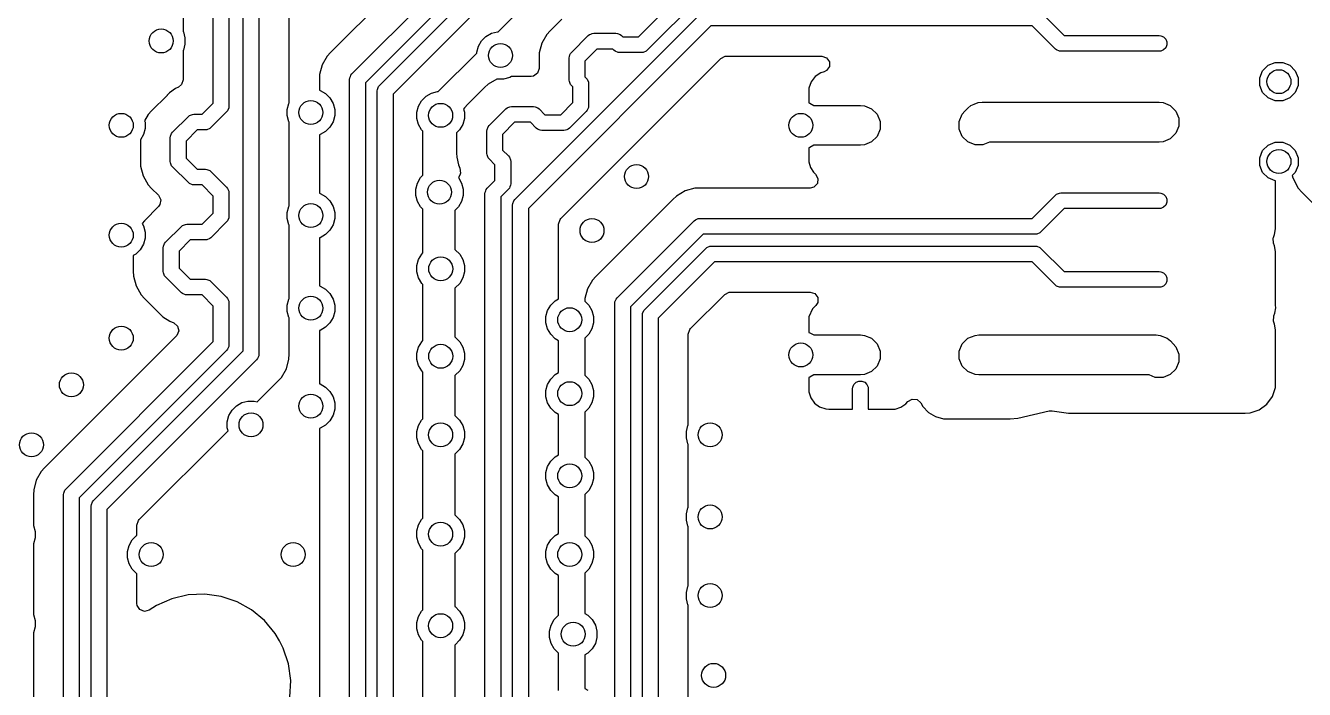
# Model space of a CAD drawing. Header units: inches. Extents: x 5.8 to 18, y -6.4 to -1.3.
# Drawn here: x 14.593 to 15.233, y -5.511 to -5.178 of the extents above; entities that cross this region are included whole.
import ezdxf

# ---------------------------------------------------------------- set-up
doc = ezdxf.new("R2010")
doc.units = ezdxf.units.IN
doc.header["$MEASUREMENT"] = 0
doc.layers.add('F.Cu', color=13, linetype='CONTINUOUS', true_color=0xc83434)

msp = doc.modelspace()

# ---------------------------------------------------------------- linework, layer by layer
at = {"layer": 'F.Cu', "linetype": 'CONTINUOUS'}
for p, q in [((14.90657, -5.0308), (14.74543, -5.19175)), ((14.75611, -5.20251), (14.91722, -5.04139)), ((14.92163, -5.04811), (14.76283, -5.20693)), ((14.76997, -5.20826), (14.84804, -5.13019)), ((14.68661, -5.21711), (14.68661, -5.13825)), ((14.85246, -5.13691), (14.77669, -5.21267)), ((14.69449, -5.13988), (14.69449, -5.21874)), ((14.70161, -5.34122), (14.70161, -5.14825)), ((14.70949, -5.14988), (14.70949, -5.34285)), ((14.67156, -5.15299), (14.67156, -5.18126)), ((14.82936, -5.18134), (14.84865, -5.16206)), ((14.89967, -5.18396), (14.92574, -5.15789)), ((14.93015, -5.16461), (14.90408, -5.19068)), ((14.72458, -5.21702), (14.72458, -5.17306)), ((14.83777, -5.26546), (14.93149, -5.17174)), ((14.86123, -5.17515), (14.85547, -5.18092)), ((15.10139, -5.17174), (15.11295, -5.18331)), ((14.67156, -5.18126), (14.67164, -5.18141)), ((14.67164, -5.18141), (14.67246, -5.18444)), ((14.82324, -5.18372), (14.82596, -5.18215)), ((14.82596, -5.18215), (14.82898, -5.18134)), ((14.82898, -5.18134), (14.82936, -5.18134)), ((14.9359, -5.17846), (14.84449, -5.26988)), ((14.85375, -5.18274), (14.85123, -5.18711)), ((14.85547, -5.18092), (14.85375, -5.18274)), ((14.86611, -5.19169), (14.87446, -5.18332)), ((14.87446, -5.18332), (14.87505, -5.18283)), ((14.87505, -5.18283), (14.87506, -5.18283)), ((14.87506, -5.18283), (14.87577, -5.18253)), ((14.87506, -5.18283), (14.87506, -5.18283)), ((14.87577, -5.18253), (14.87647, -5.18224)), ((14.87647, -5.18224), (14.87647, -5.18224)), ((14.87647, -5.18224), (14.87648, -5.18224)), ((14.87648, -5.18224), (14.87724, -5.18217)), ((14.87724, -5.18217), (14.88839, -5.18217)), ((14.88839, -5.18217), (14.88915, -5.18224)), ((14.88915, -5.18224), (14.89057, -5.18283)), ((14.89057, -5.18283), (14.89117, -5.18332)), ((14.89117, -5.18332), (14.89181, -5.18396)), ((15.09697, -5.17846), (14.9359, -5.17846)), ((15.10853, -5.19003), (15.09697, -5.17846)), ((15.11295, -5.18331), (15.16055, -5.18331)), ((15.16055, -5.18331), (15.16132, -5.18338)), ((14.67246, -5.18757), (14.67164, -5.1906)), ((14.67246, -5.18444), (14.67246, -5.18757)), ((14.81865, -5.19168), (14.81946, -5.18865)), ((14.81946, -5.18865), (14.82102, -5.18594)), ((14.82102, -5.18594), (14.82324, -5.18372)), ((14.85123, -5.18711), (14.84996, -5.19199)), ((14.89181, -5.18396), (14.89967, -5.18396)), ((15.16132, -5.18338), (15.16274, -5.18397)), ((15.16274, -5.18397), (15.16382, -5.18506)), ((15.16382, -5.18943), (15.16274, -5.19052)), ((15.16382, -5.18506), (15.16441, -5.18648)), ((15.16441, -5.18801), (15.16382, -5.18943)), ((15.16441, -5.18648), (15.16441, -5.18801)), ((14.67164, -5.1906), (14.67156, -5.19075)), ((14.67156, -5.19075), (14.67156, -5.20549)), ((14.74371, -5.19356), (14.74119, -5.19794)), ((14.74543, -5.19175), (14.74371, -5.19356)), ((14.79936, -5.21134), (14.81865, -5.19206)), ((14.81865, -5.19206), (14.81865, -5.19168)), ((14.84996, -5.19199), (14.84991, -5.19451)), ((14.84991, -5.19451), (14.84991, -5.19978)), ((14.86079, -5.27491), (14.94091, -5.19479)), ((14.86496, -5.19447), (14.86504, -5.19371)), ((14.86496, -5.20559), (14.86496, -5.19447)), ((14.86504, -5.1937), (14.86533, -5.19299)), ((14.86504, -5.19371), (14.86504, -5.1937)), ((14.86504, -5.1937), (14.86504, -5.1937)), ((14.86504, -5.1937), (14.86504, -5.1937)), ((14.86533, -5.19299), (14.86562, -5.19229)), ((14.86562, -5.19229), (14.86562, -5.19228)), ((14.86562, -5.19228), (14.86562, -5.19228)), ((14.86562, -5.19228), (14.86563, -5.19228)), ((14.86563, -5.19228), (14.86611, -5.19169)), ((14.87888, -5.19004), (14.87283, -5.1961)), ((14.87283, -5.1961), (14.87283, -5.20396)), ((14.88676, -5.19004), (14.87888, -5.19004)), ((14.88739, -5.19068), (14.88676, -5.19004)), ((14.88799, -5.19117), (14.88739, -5.19068)), ((14.88941, -5.19176), (14.88799, -5.19117)), ((14.89018, -5.19183), (14.88941, -5.19176)), ((14.9013, -5.19183), (14.89018, -5.19183)), ((14.90207, -5.19176), (14.9013, -5.19183)), ((14.90349, -5.19117), (14.90207, -5.19176)), ((14.90408, -5.19068), (14.90349, -5.19117)), ((14.94091, -5.19479), (14.94311, -5.19367)), ((14.94311, -5.19367), (14.94374, -5.19362)), ((14.94374, -5.19362), (14.99157, -5.19362)), ((14.99157, -5.19362), (14.99393, -5.19438)), ((14.99393, -5.19438), (14.99538, -5.19638)), ((15.10913, -5.19052), (15.10853, -5.19003)), ((15.11055, -5.19111), (15.10913, -5.19052)), ((15.11132, -5.19118), (15.11055, -5.19111)), ((15.16055, -5.19118), (15.11132, -5.19118)), ((15.16132, -5.19111), (15.16055, -5.19118)), ((15.16274, -5.19052), (15.16132, -5.19111)), ((14.74119, -5.19794), (14.73992, -5.20282)), ((14.75562, -5.20311), (14.75611, -5.20251)), ((14.84914, -5.20213), (14.84714, -5.20359)), ((14.84991, -5.19978), (14.84914, -5.20213)), ((14.99101, -5.20194), (14.98817, -5.20379)), ((14.99268, -5.20146), (14.99101, -5.20194)), ((14.99393, -5.20085), (14.99268, -5.20146)), ((14.99538, -5.19885), (14.99393, -5.20085)), ((14.99538, -5.19638), (14.99538, -5.19885)), ((15.2109, -5.20446), (15.21237, -5.20091)), ((15.21237, -5.20091), (15.21508, -5.19819)), ((15.21508, -5.19819), (15.21863, -5.19672)), ((15.21863, -5.19672), (15.22247, -5.19672)), ((15.22247, -5.19672), (15.22602, -5.19819)), ((15.22602, -5.19819), (15.22873, -5.20091)), ((15.22873, -5.20091), (15.2302, -5.20446)), ((14.6708, -5.20784), (14.66924, -5.20912)), ((14.67156, -5.20549), (14.6708, -5.20784)), ((14.73992, -5.20282), (14.73987, -5.20534)), ((14.73987, -5.20534), (14.73987, -5.21066)), ((14.75496, -5.2053), (14.75504, -5.20453)), ((14.75496, -5.66827), (14.75496, -5.2053)), ((14.75504, -5.20453), (14.75534, -5.20378)), ((14.75534, -5.20378), (14.75562, -5.20311)), ((14.76283, -5.20693), (14.76283, -5.6699)), ((14.76889, -5.21028), (14.76948, -5.20886)), ((14.76948, -5.20886), (14.76997, -5.20826)), ((14.82432, -5.20769), (14.82249, -5.20937)), ((14.82874, -5.20518), (14.82432, -5.20769)), ((14.82891, -5.20513), (14.82874, -5.20518)), ((14.82898, -5.20515), (14.82891, -5.20513)), ((14.83212, -5.20515), (14.82898, -5.20515)), ((14.83515, -5.20434), (14.83212, -5.20515)), ((14.83611, -5.20378), (14.83515, -5.20434)), ((14.83613, -5.20378), (14.83611, -5.20378)), ((14.84591, -5.20378), (14.83613, -5.20378)), ((14.84714, -5.20359), (14.84591, -5.20378)), ((14.86504, -5.20636), (14.86496, -5.20559)), ((14.86562, -5.20778), (14.86504, -5.20636)), ((14.86611, -5.20837), (14.86562, -5.20778)), ((14.86675, -5.20901), (14.86611, -5.20837)), ((14.87283, -5.20396), (14.87347, -5.2046)), ((14.87347, -5.2046), (14.87396, -5.20519)), ((14.87396, -5.20519), (14.87455, -5.20661)), ((14.87455, -5.20661), (14.87463, -5.20738)), ((14.87463, -5.20738), (14.87463, -5.21852)), ((14.98613, -5.2064), (14.98502, -5.20963)), ((14.98817, -5.20379), (14.98613, -5.2064)), ((15.2109, -5.2083), (15.2109, -5.20446)), ((15.21237, -5.21185), (15.2109, -5.2083)), ((15.2302, -5.2083), (15.22873, -5.21185)), ((15.2302, -5.20446), (15.2302, -5.2083)), ((14.6635, -5.21324), (14.65568, -5.22106)), ((14.66356, -5.21318), (14.6635, -5.21324)), ((14.66478, -5.21191), (14.66356, -5.21318)), ((14.66764, -5.20986), (14.66478, -5.21191)), ((14.66924, -5.20912), (14.66764, -5.20986)), ((14.73987, -5.21066), (14.74015, -5.21074)), ((14.74015, -5.21074), (14.74286, -5.2123)), ((14.74286, -5.2123), (14.74508, -5.21452)), ((14.74508, -5.21452), (14.74664, -5.21724)), ((14.76882, -5.21104), (14.76889, -5.21028)), ((14.76882, -5.67441), (14.76882, -5.21104)), ((14.77669, -5.21267), (14.77669, -5.67604)), ((14.79102, -5.21594), (14.79324, -5.21372)), ((14.79324, -5.21372), (14.79596, -5.21215)), ((14.79596, -5.21215), (14.79898, -5.21134)), ((14.79898, -5.21134), (14.79936, -5.21134)), ((14.82249, -5.20937), (14.81414, -5.21771)), ((14.86675, -5.21689), (14.86675, -5.20901)), ((14.98502, -5.20963), (14.98494, -5.21129)), ((14.98494, -5.21129), (14.98494, -5.21698)), ((15.21508, -5.21456), (15.21237, -5.21185)), ((15.21863, -5.21603), (15.21508, -5.21456)), ((15.22602, -5.21456), (15.22247, -5.21603)), ((15.22873, -5.21185), (15.22602, -5.21456)), ((14.65568, -5.22106), (14.65401, -5.22287)), ((14.68105, -5.22268), (14.68661, -5.21711)), ((14.69334, -5.22152), (14.68546, -5.2294)), ((14.69382, -5.22093), (14.69334, -5.22152)), ((14.69441, -5.21951), (14.69382, -5.22093)), ((14.69449, -5.21874), (14.69441, -5.21951)), ((14.72365, -5.22026), (14.72446, -5.21724)), ((14.72365, -5.2234), (14.72365, -5.22026)), ((14.72446, -5.21724), (14.72458, -5.21702)), ((14.74664, -5.21724), (14.74746, -5.22026)), ((14.74746, -5.22026), (14.74746, -5.2234)), ((14.78865, -5.22168), (14.78946, -5.21865)), ((14.78865, -5.22482), (14.78865, -5.22168)), ((14.78946, -5.21865), (14.79102, -5.21594)), ((14.81248, -5.21952), (14.81207, -5.22023)), ((14.81207, -5.22023), (14.81246, -5.22168)), ((14.81246, -5.22168), (14.81246, -5.22482)), ((14.81414, -5.21771), (14.81248, -5.21952)), ((14.82485, -5.22838), (14.83322, -5.22001)), ((14.83322, -5.22001), (14.83382, -5.21952)), ((14.83382, -5.21952), (14.83423, -5.21935)), ((14.83423, -5.21935), (14.83524, -5.21893)), ((14.83524, -5.21893), (14.836, -5.21886)), ((14.836, -5.21886), (14.84713, -5.21886)), ((14.84713, -5.21886), (14.84789, -5.21893)), ((14.84789, -5.21893), (14.84931, -5.21952)), ((14.84931, -5.21952), (14.84991, -5.22001)), ((14.84991, -5.22001), (14.85283, -5.22293)), ((14.86069, -5.22293), (14.86675, -5.21689)), ((14.87347, -5.22131), (14.8651, -5.22966)), ((14.87396, -5.22071), (14.87347, -5.22131)), ((14.87426, -5.22), (14.87396, -5.22071)), ((14.87396, -5.22071), (14.87396, -5.22071)), ((14.87396, -5.22071), (14.87396, -5.22071)), ((14.87455, -5.2193), (14.87426, -5.22)), ((14.87463, -5.21852), (14.87455, -5.21929)), ((14.87455, -5.21929), (14.87455, -5.21929)), ((14.87455, -5.21929), (14.87455, -5.2193)), ((14.98494, -5.21698), (14.9856, -5.21715)), ((14.9856, -5.21715), (14.98749, -5.21825)), ((14.98749, -5.21825), (15.01089, -5.21825)), ((15.01089, -5.21825), (15.01284, -5.21844)), ((15.01284, -5.21844), (15.01644, -5.21993)), ((15.01644, -5.21993), (15.0192, -5.22269)), ((15.0619, -5.22269), (15.06315, -5.22118)), ((15.06315, -5.22118), (15.06474, -5.21958)), ((15.06474, -5.21958), (15.06626, -5.21834)), ((15.06626, -5.21834), (15.06777, -5.21771)), ((15.06626, -5.21834), (15.06626, -5.21834)), ((15.06777, -5.21771), (15.06986, -5.21685)), ((15.06986, -5.21685), (15.07181, -5.21665)), ((15.06986, -5.21685), (15.06986, -5.21685)), ((15.07181, -5.21665), (15.16055, -5.21665)), ((15.16055, -5.21665), (15.1625, -5.21685)), ((15.1625, -5.21685), (15.16611, -5.21834)), ((15.16611, -5.21834), (15.16887, -5.2211)), ((15.16887, -5.2211), (15.17036, -5.2247)), ((15.22247, -5.21603), (15.21863, -5.21603)), ((14.65401, -5.22287), (14.65225, -5.22593)), ((14.65225, -5.22593), (14.65246, -5.22668)), ((14.65246, -5.22668), (14.65246, -5.22982)), ((14.66627, -5.2317), (14.67415, -5.22383)), ((14.67415, -5.22383), (14.67474, -5.22334)), ((14.67474, -5.22334), (14.67616, -5.22275)), ((14.67616, -5.22275), (14.67693, -5.22268)), ((14.67693, -5.22268), (14.68105, -5.22268)), ((14.72446, -5.22643), (14.72365, -5.2234)), ((14.72458, -5.22664), (14.72446, -5.22643)), ((14.72458, -5.26861), (14.72458, -5.22664)), ((14.74664, -5.22643), (14.74508, -5.22914)), ((14.74746, -5.2234), (14.74664, -5.22643)), ((14.78946, -5.22784), (14.78865, -5.22482)), ((14.79102, -5.23056), (14.78946, -5.22784)), ((14.81165, -5.22784), (14.81008, -5.23056)), ((14.81246, -5.22482), (14.81165, -5.22784)), ((14.83763, -5.22673), (14.83157, -5.23279)), ((14.8455, -5.22673), (14.83763, -5.22673)), ((14.84842, -5.22965), (14.8455, -5.22673)), ((14.85283, -5.22293), (14.86069, -5.22293)), ((15.0192, -5.22269), (15.02069, -5.2263)), ((15.02069, -5.2263), (15.02069, -5.2302)), ((15.06041, -5.2263), (15.0619, -5.22269)), ((15.06041, -5.2302), (15.06041, -5.2263)), ((15.17036, -5.2247), (15.17036, -5.2286)), ((14.65165, -5.23284), (14.6501, -5.23552)), ((14.65246, -5.22982), (14.65165, -5.23284)), ((14.66512, -5.23449), (14.66519, -5.23372)), ((14.66512, -5.2463), (14.66512, -5.23449)), ((14.66519, -5.23372), (14.66578, -5.2323)), ((14.66578, -5.2323), (14.66627, -5.2317)), ((14.67856, -5.23055), (14.67299, -5.23612)), ((14.68268, -5.23055), (14.67856, -5.23055)), ((14.68345, -5.23048), (14.68268, -5.23055)), ((14.68486, -5.22989), (14.68345, -5.23048)), ((14.68546, -5.2294), (14.68486, -5.22989)), ((14.74015, -5.23292), (14.73987, -5.233)), ((14.73987, -5.233), (14.73987, -5.26226)), ((14.74286, -5.23136), (14.74015, -5.23292)), ((14.74508, -5.22914), (14.74286, -5.23136)), ((14.79171, -5.23124), (14.79102, -5.23056)), ((14.79171, -5.25319), (14.79171, -5.23124)), ((14.81008, -5.23056), (14.80857, -5.23207)), ((14.80857, -5.23207), (14.80857, -5.24227)), ((14.8237, -5.23116), (14.82378, -5.23039)), ((14.8237, -5.24228), (14.8237, -5.23116)), ((14.82378, -5.23039), (14.82436, -5.22897)), ((14.82436, -5.22897), (14.82485, -5.22838)), ((14.83157, -5.23279), (14.83157, -5.24065)), ((14.84901, -5.23014), (14.84842, -5.22965)), ((14.85043, -5.23073), (14.84901, -5.23014)), ((14.8512, -5.23081), (14.85043, -5.23073)), ((14.86232, -5.23081), (14.8512, -5.23081)), ((14.86308, -5.23073), (14.86232, -5.23081)), ((14.86309, -5.23073), (14.86308, -5.23073)), ((14.8638, -5.23044), (14.86309, -5.23073)), ((14.86309, -5.23073), (14.86309, -5.23073)), ((14.86309, -5.23073), (14.86309, -5.23073)), ((14.86451, -5.23015), (14.8638, -5.23044)), ((14.8651, -5.22966), (14.86451, -5.23014)), ((14.86451, -5.23014), (14.86451, -5.23014)), ((14.86451, -5.23014), (14.86451, -5.23014)), ((14.86451, -5.23014), (14.86451, -5.23015)), ((15.0192, -5.2338), (15.01644, -5.23656)), ((15.02069, -5.2302), (15.0192, -5.2338)), ((15.0619, -5.2338), (15.06041, -5.2302)), ((15.06466, -5.23656), (15.0619, -5.2338)), ((15.16887, -5.23221), (15.16611, -5.23497)), ((15.17036, -5.2286), (15.16887, -5.23221)), ((14.6501, -5.23552), (14.6501, -5.24617)), ((14.67299, -5.23612), (14.67299, -5.24467)), ((14.83157, -5.24065), (14.8345, -5.24357)), ((14.9856, -5.23934), (14.98494, -5.23952)), ((14.98494, -5.23952), (14.98494, -5.2452)), ((14.98749, -5.23825), (14.9856, -5.23934)), ((15.01089, -5.23825), (14.98749, -5.23825)), ((15.01284, -5.23806), (15.01089, -5.23825)), ((15.01644, -5.23656), (15.01284, -5.23806)), ((15.06827, -5.23806), (15.06466, -5.23656)), ((15.07217, -5.23806), (15.06827, -5.23806)), ((15.07555, -5.23665), (15.07217, -5.23806)), ((15.16055, -5.23665), (15.07555, -5.23665)), ((15.1625, -5.23646), (15.16055, -5.23665)), ((15.16611, -5.23497), (15.1625, -5.23646)), ((15.2109, -5.24448), (15.21237, -5.24093)), ((15.21237, -5.24093), (15.21508, -5.23821)), ((15.21508, -5.23821), (15.21863, -5.23674)), ((15.21863, -5.23674), (15.22247, -5.23674)), ((15.22247, -5.23674), (15.22602, -5.23821)), ((15.22602, -5.23821), (15.22873, -5.24093)), ((15.22873, -5.24093), (15.2302, -5.24448)), ((14.6501, -5.24617), (14.65019, -5.24867)), ((14.66519, -5.24707), (14.66512, -5.2463)), ((14.66578, -5.24849), (14.66519, -5.24707)), ((14.67299, -5.24467), (14.67856, -5.25024)), ((14.80857, -5.24227), (14.8086, -5.24418)), ((14.8086, -5.24418), (14.80942, -5.24797)), ((14.82378, -5.24305), (14.8237, -5.24228)), ((14.82436, -5.24447), (14.82378, -5.24305)), ((14.82485, -5.24507), (14.82436, -5.24447)), ((14.82778, -5.24799), (14.82485, -5.24507)), ((14.8345, -5.24357), (14.83499, -5.24417)), ((14.83499, -5.24417), (14.83557, -5.24559)), ((14.83557, -5.24559), (14.83565, -5.24636)), ((14.83565, -5.24636), (14.83565, -5.2575)), ((14.98494, -5.2452), (14.98499, -5.2466)), ((14.98499, -5.2466), (14.98578, -5.24935)), ((15.2109, -5.24832), (15.2109, -5.24448)), ((15.2302, -5.24448), (15.2302, -5.24832)), ((14.65019, -5.24867), (14.6515, -5.25357)), ((14.6515, -5.25357), (14.65401, -5.25798)), ((14.66627, -5.24908), (14.66578, -5.24849)), ((14.67415, -5.25696), (14.66627, -5.24908)), ((14.67856, -5.25024), (14.68268, -5.25024)), ((14.68268, -5.25024), (14.68345, -5.25031)), ((14.68345, -5.25031), (14.68486, -5.2509)), ((14.68486, -5.2509), (14.68546, -5.25139)), ((14.68546, -5.25139), (14.69334, -5.25926)), ((14.79045, -5.25444), (14.79171, -5.25319)), ((14.80942, -5.24797), (14.8102, -5.24975)), ((14.81009, -5.2532), (14.80947, -5.2544)), ((14.81044, -5.25221), (14.81009, -5.2532)), ((14.8102, -5.24975), (14.81044, -5.25221)), ((14.82778, -5.25586), (14.82778, -5.24799)), ((14.98578, -5.24935), (14.98733, -5.25176)), ((14.98733, -5.25176), (14.9884, -5.25277)), ((14.9884, -5.25277), (14.9896, -5.25493)), ((15.21237, -5.25187), (15.2109, -5.24832)), ((15.21508, -5.25458), (15.21237, -5.25187)), ((15.22873, -5.25187), (15.22718, -5.25342)), ((15.22718, -5.25342), (15.22743, -5.25449)), ((15.2302, -5.24832), (15.22873, -5.25187)), ((14.65401, -5.25798), (14.65569, -5.25981)), ((14.65569, -5.25981), (14.65917, -5.26329)), ((14.67474, -5.25745), (14.67415, -5.25696)), ((14.67616, -5.25803), (14.67474, -5.25745)), ((14.67693, -5.25811), (14.67616, -5.25803)), ((14.68105, -5.25811), (14.67693, -5.25811)), ((14.68661, -5.26368), (14.68105, -5.25811)), ((14.69334, -5.25926), (14.69382, -5.25986)), ((14.69382, -5.25986), (14.69441, -5.26128)), ((14.78808, -5.26018), (14.78889, -5.25716)), ((14.78808, -5.26332), (14.78808, -5.26018)), ((14.78889, -5.25716), (14.79045, -5.25444)), ((14.80947, -5.2544), (14.80951, -5.25444)), ((14.80951, -5.25444), (14.81107, -5.25716)), ((14.81107, -5.25716), (14.81189, -5.26018)), ((14.81189, -5.26018), (14.81189, -5.26332)), ((14.82342, -5.26031), (14.82391, -5.25971)), ((14.82391, -5.25971), (14.82778, -5.25586)), ((14.83498, -5.25969), (14.83449, -5.26029)), ((14.83499, -5.25969), (14.83498, -5.25969)), ((14.83498, -5.25969), (14.83498, -5.25969)), ((14.83528, -5.25898), (14.83499, -5.25969)), ((14.83557, -5.25828), (14.83528, -5.25898)), ((14.83565, -5.2575), (14.83557, -5.25827)), ((14.83557, -5.25827), (14.83557, -5.25827)), ((14.83557, -5.25827), (14.83557, -5.25828)), ((14.9279, -5.25976), (14.92301, -5.26109)), ((14.93041, -5.25969), (14.9279, -5.25976)), ((14.98567, -5.25969), (14.93041, -5.25969)), ((14.9876, -5.25919), (14.98567, -5.25969)), ((14.98929, -5.25738), (14.9876, -5.25919)), ((14.9896, -5.25493), (14.98929, -5.25738)), ((15.21863, -5.25605), (15.21508, -5.25458)), ((15.21887, -5.25605), (15.21863, -5.25605)), ((15.21887, -5.27867), (15.21887, -5.25605)), ((15.22743, -5.25449), (15.23016, -5.25968)), ((15.23016, -5.25968), (15.23207, -5.26179)), ((14.65917, -5.26329), (14.66029, -5.2655)), ((14.66029, -5.2655), (14.6599, -5.26794)), ((14.68661, -5.27223), (14.68661, -5.26368)), ((14.69441, -5.26128), (14.69449, -5.26205)), ((14.69449, -5.26205), (14.69449, -5.27386)), ((14.73987, -5.26226), (14.74015, -5.26233)), ((14.74015, -5.26233), (14.74286, -5.2639)), ((14.74286, -5.2639), (14.74508, -5.26612)), ((14.74508, -5.26612), (14.74664, -5.26883)), ((14.78889, -5.26635), (14.78808, -5.26332)), ((14.79045, -5.26906), (14.78889, -5.26635)), ((14.81107, -5.26635), (14.80951, -5.26906)), ((14.81189, -5.26332), (14.81107, -5.26635)), ((14.82276, -5.2625), (14.82283, -5.26173)), ((14.82276, -5.68662), (14.82276, -5.2625)), ((14.82283, -5.26172), (14.82313, -5.26102)), ((14.82283, -5.26173), (14.82283, -5.26172)), ((14.82283, -5.26173), (14.82283, -5.26173)), ((14.82313, -5.26102), (14.82342, -5.26031)), ((14.82342, -5.26031), (14.82342, -5.26031)), ((14.82342, -5.26031), (14.82342, -5.26031)), ((14.83449, -5.26029), (14.83063, -5.26414)), ((14.83063, -5.26414), (14.83063, -5.68825)), ((14.83669, -5.26748), (14.83728, -5.26606)), ((14.83728, -5.26606), (14.83777, -5.26546)), ((14.91682, -5.26543), (14.8783, -5.30395)), ((14.91864, -5.26366), (14.91682, -5.26543)), ((14.92301, -5.26109), (14.91864, -5.26366)), ((15.09691, -5.27488), (15.10853, -5.26326)), ((15.10853, -5.26326), (15.10913, -5.26277)), ((15.10913, -5.26277), (15.10955, -5.2626)), ((15.10955, -5.2626), (15.11055, -5.26218)), ((15.11055, -5.26218), (15.11132, -5.26211)), ((15.11132, -5.26211), (15.16055, -5.26211)), ((15.16055, -5.26211), (15.16132, -5.26218)), ((15.16132, -5.26218), (15.16274, -5.26277)), ((15.16274, -5.26277), (15.16382, -5.26386)), ((15.16382, -5.26386), (15.16441, -5.26528)), ((15.16441, -5.26528), (15.16441, -5.26681)), ((15.23207, -5.26179), (15.23888, -5.26859)), ((14.65921, -5.26891), (14.65216, -5.27616)), ((14.6599, -5.26794), (14.65921, -5.26891)), ((14.68105, -5.2778), (14.68661, -5.27223)), ((14.72365, -5.27186), (14.72446, -5.26883)), ((14.72365, -5.27499), (14.72365, -5.27186)), ((14.72446, -5.26883), (14.72458, -5.26861)), ((14.74664, -5.26883), (14.74746, -5.27186)), ((14.74746, -5.27186), (14.74746, -5.27499)), ((14.79171, -5.27032), (14.79045, -5.26906)), ((14.79171, -5.29214), (14.79171, -5.27032)), ((14.80951, -5.26906), (14.80758, -5.27099)), ((14.80758, -5.27099), (14.80758, -5.29039)), ((14.83661, -5.26825), (14.83669, -5.26748)), ((14.83661, -5.64825), (14.83661, -5.26825)), ((14.84449, -5.26988), (14.84449, -5.64825)), ((15.11295, -5.26998), (15.10133, -5.2816)), ((15.16055, -5.26998), (15.11295, -5.26998)), ((15.16132, -5.2699), (15.16055, -5.26998)), ((15.16274, -5.26932), (15.16132, -5.2699)), ((15.16382, -5.26823), (15.16274, -5.26932)), ((15.16441, -5.26681), (15.16382, -5.26823)), ((14.65216, -5.27616), (14.65095, -5.27746)), ((14.65095, -5.27746), (14.65165, -5.27865)), ((14.65165, -5.27865), (14.65246, -5.28168)), ((14.66277, -5.28682), (14.67064, -5.27895)), ((14.67064, -5.27895), (14.67124, -5.27846)), ((14.67124, -5.27846), (14.67266, -5.27787)), ((14.67266, -5.27787), (14.67343, -5.2778)), ((14.67343, -5.2778), (14.68105, -5.2778)), ((14.69334, -5.27664), (14.68546, -5.28452)), ((14.69382, -5.27605), (14.69334, -5.27664)), ((14.69441, -5.27463), (14.69382, -5.27605)), ((14.69449, -5.27386), (14.69441, -5.27463)), ((14.72446, -5.27802), (14.72365, -5.27499)), ((14.72458, -5.27824), (14.72446, -5.27802)), ((14.72458, -5.31505), (14.72458, -5.27824)), ((14.74664, -5.27802), (14.74508, -5.28074)), ((14.74746, -5.27499), (14.74664, -5.27802)), ((14.85962, -5.27774), (14.86039, -5.27539)), ((14.85962, -5.31509), (14.85962, -5.27774)), ((14.86039, -5.27539), (14.86079, -5.27491)), ((14.88891, -5.31472), (14.92759, -5.27604)), ((14.92759, -5.27604), (14.92819, -5.27555)), ((14.92819, -5.27555), (14.92961, -5.27496)), ((14.92961, -5.27496), (14.93037, -5.27488)), ((14.93037, -5.27488), (15.09691, -5.27488)), ((15.21884, -5.2801), (15.21887, -5.27867)), ((14.65246, -5.28482), (14.65165, -5.28784)), ((14.65246, -5.28168), (14.65246, -5.28482)), ((14.67506, -5.28567), (14.66949, -5.29124)), ((14.68268, -5.28567), (14.67506, -5.28567)), ((14.68345, -5.28559), (14.68268, -5.28567)), ((14.68486, -5.28501), (14.68345, -5.28559)), ((14.68546, -5.28452), (14.68486, -5.28501)), ((14.74015, -5.28452), (14.73987, -5.28459)), ((14.73987, -5.28459), (14.73987, -5.30869)), ((14.74286, -5.28295), (14.74015, -5.28452)), ((14.74508, -5.28074), (14.74286, -5.28295)), ((14.932, -5.28276), (14.89563, -5.31913)), ((15.09854, -5.28276), (14.932, -5.28276)), ((15.09931, -5.28268), (15.09854, -5.28276)), ((15.10073, -5.28209), (15.09931, -5.28268)), ((15.10133, -5.2816), (15.10073, -5.28209)), ((15.21764, -5.28476), (15.21775, -5.28441)), ((15.21776, -5.28723), (15.21764, -5.28476)), ((15.21775, -5.28441), (15.21827, -5.28301)), ((15.21827, -5.28301), (15.21884, -5.2801)), ((14.65008, -5.29056), (14.64786, -5.29277)), ((14.65165, -5.28784), (14.65008, -5.29056)), ((14.66161, -5.28961), (14.66169, -5.28884)), ((14.66161, -5.30142), (14.66161, -5.28961)), ((14.66169, -5.28884), (14.66228, -5.28742)), ((14.66228, -5.28742), (14.66277, -5.28682)), ((14.66949, -5.29124), (14.66949, -5.29979)), ((14.79106, -5.29279), (14.79171, -5.29214)), ((14.80758, -5.29039), (14.8079, -5.29057)), ((14.8079, -5.29057), (14.81012, -5.29279)), ((14.90277, -5.32046), (14.93334, -5.28989)), ((14.93334, -5.28989), (14.93393, -5.2894)), ((14.93393, -5.2894), (14.93535, -5.28882)), ((14.93535, -5.28882), (14.93612, -5.28874)), ((14.93612, -5.28874), (15.09854, -5.28874)), ((15.09854, -5.28874), (15.09931, -5.28882)), ((15.09931, -5.28882), (15.10073, -5.2894)), ((15.10073, -5.2894), (15.10133, -5.28989)), ((15.10133, -5.28989), (15.11295, -5.30152)), ((15.21828, -5.28861), (15.21776, -5.28723)), ((15.21884, -5.2915), (15.21828, -5.28861)), ((15.21887, -5.29294), (15.21884, -5.2915)), ((14.64786, -5.29277), (14.64656, -5.29353)), ((14.64656, -5.29353), (14.64656, -5.30129)), ((14.78869, -5.29853), (14.7895, -5.2955)), ((14.78869, -5.30167), (14.78869, -5.29853)), ((14.7895, -5.2955), (14.79106, -5.29279)), ((14.81012, -5.29279), (14.81168, -5.2955)), ((14.81168, -5.2955), (14.8125, -5.29853)), ((14.8125, -5.29853), (14.8125, -5.30167)), ((14.93775, -5.29661), (14.90949, -5.32488)), ((15.09691, -5.29661), (14.93775, -5.29661)), ((15.10853, -5.30824), (15.09691, -5.29661)), ((15.21887, -5.31809), (15.21887, -5.29294)), ((14.64656, -5.30129), (14.64665, -5.30378)), ((14.64665, -5.30378), (14.64796, -5.30868)), ((14.66169, -5.30219), (14.66161, -5.30142)), ((14.66228, -5.3036), (14.66169, -5.30219)), ((14.66277, -5.3042), (14.66228, -5.3036)), ((14.67064, -5.31208), (14.66277, -5.3042)), ((14.66949, -5.29979), (14.67506, -5.30535)), ((14.7895, -5.30469), (14.78869, -5.30167)), ((14.79106, -5.30741), (14.7895, -5.30469)), ((14.81168, -5.30469), (14.81012, -5.30741)), ((14.8125, -5.30167), (14.81168, -5.30469)), ((14.8783, -5.30395), (14.87658, -5.30577)), ((15.11295, -5.30152), (15.16055, -5.30152)), ((15.16055, -5.30152), (15.16132, -5.30159)), ((15.16132, -5.30159), (15.16274, -5.30218)), ((15.16274, -5.30218), (15.16382, -5.30327)), ((15.16382, -5.30327), (15.16441, -5.30468)), ((15.16441, -5.30468), (15.16441, -5.30622)), ((14.64796, -5.30868), (14.65047, -5.3131)), ((14.67506, -5.30535), (14.68268, -5.30535)), ((14.68268, -5.30535), (14.68345, -5.30543)), ((14.68345, -5.30543), (14.68486, -5.30602)), ((14.68486, -5.30602), (14.68546, -5.30651)), ((14.68546, -5.30651), (14.69334, -5.31438)), ((14.73987, -5.30869), (14.74015, -5.30877)), ((14.74015, -5.30877), (14.74286, -5.31034)), ((14.74286, -5.31034), (14.74508, -5.31255)), ((14.79171, -5.30805), (14.79106, -5.30741)), ((14.79171, -5.33596), (14.79171, -5.30805)), ((14.8079, -5.30962), (14.80758, -5.30981)), ((14.80758, -5.30981), (14.80758, -5.33421)), ((14.81012, -5.30741), (14.8079, -5.30962)), ((14.87407, -5.31014), (14.87279, -5.31503)), ((14.87658, -5.30577), (14.87407, -5.31014)), ((15.10913, -5.30873), (15.10853, -5.30824)), ((15.10955, -5.3089), (15.10913, -5.30873)), ((15.11055, -5.30931), (15.10955, -5.3089)), ((15.11132, -5.30939), (15.11055, -5.30931)), ((15.16055, -5.30939), (15.11132, -5.30939)), ((15.16132, -5.30931), (15.16055, -5.30939)), ((15.16274, -5.30873), (15.16132, -5.30931)), ((15.16382, -5.30764), (15.16274, -5.30873)), ((15.16441, -5.30622), (15.16382, -5.30764)), ((14.65047, -5.3131), (14.65215, -5.31493)), ((14.65215, -5.31493), (14.65992, -5.32271)), ((14.67124, -5.31256), (14.67064, -5.31208)), ((14.67266, -5.31315), (14.67124, -5.31256)), ((14.67343, -5.31323), (14.67266, -5.31315)), ((14.68105, -5.31323), (14.67343, -5.31323)), ((14.68661, -5.3188), (14.68105, -5.31323)), ((14.69334, -5.31438), (14.69382, -5.31498)), ((14.69382, -5.31498), (14.69441, -5.3164)), ((14.69441, -5.3164), (14.69449, -5.31717)), ((14.69449, -5.31717), (14.69449, -5.33823)), ((14.72365, -5.31829), (14.72446, -5.31527)), ((14.72446, -5.31527), (14.72458, -5.31505)), ((14.74508, -5.31255), (14.74664, -5.31527)), ((14.74664, -5.31527), (14.74746, -5.31829)), ((14.85569, -5.3183), (14.85791, -5.31608)), ((14.85791, -5.31608), (14.85962, -5.31509)), ((14.87279, -5.31503), (14.87277, -5.31632)), ((14.87277, -5.31632), (14.87474, -5.3183)), ((14.88776, -5.3175), (14.88783, -5.31673)), ((14.88776, -5.71548), (14.88776, -5.3175)), ((14.88783, -5.31673), (14.88842, -5.31531)), ((14.88842, -5.31531), (14.88891, -5.31472)), ((14.92575, -5.33003), (14.94288, -5.3129)), ((14.94288, -5.3129), (14.94508, -5.31178)), ((14.94508, -5.31178), (14.94571, -5.31173)), ((14.94571, -5.31173), (14.98567, -5.31173)), ((14.98567, -5.31173), (14.98802, -5.31249)), ((14.98802, -5.31249), (14.98947, -5.31449)), ((14.98947, -5.31696), (14.98848, -5.31857)), ((14.98947, -5.31449), (14.98947, -5.31696)), ((14.65992, -5.32271), (14.6614, -5.32412)), ((14.6614, -5.32412), (14.66494, -5.32639)), ((14.68661, -5.3366), (14.68661, -5.3188)), ((14.72365, -5.32143), (14.72365, -5.31829)), ((14.72446, -5.32446), (14.72365, -5.32143)), ((14.74746, -5.32143), (14.74664, -5.32446)), ((14.74746, -5.31829), (14.74746, -5.32143)), ((14.85331, -5.32404), (14.85412, -5.32102)), ((14.85331, -5.32718), (14.85331, -5.32404)), ((14.85412, -5.32102), (14.85569, -5.3183)), ((14.87474, -5.3183), (14.87631, -5.32102)), ((14.87631, -5.32102), (14.87712, -5.32404)), ((14.87712, -5.32404), (14.87712, -5.32718)), ((14.89563, -5.31913), (14.89563, -5.71711)), ((14.90161, -5.32325), (14.90169, -5.32248)), ((14.90161, -5.72162), (14.90161, -5.32325)), ((14.90169, -5.32248), (14.90228, -5.32106)), ((14.90228, -5.32106), (14.90277, -5.32046)), ((14.98507, -5.32418), (14.98494, -5.32628)), ((14.9869, -5.32014), (14.98507, -5.32418)), ((14.98848, -5.31857), (14.9869, -5.32014)), ((15.21788, -5.32638), (15.2179, -5.32391)), ((15.2179, -5.32391), (15.21797, -5.32372)), ((15.21797, -5.32372), (15.21848, -5.32241)), ((15.21848, -5.32241), (15.21894, -5.31966)), ((15.21888, -5.31827), (15.21887, -5.31809)), ((15.21894, -5.31966), (15.21888, -5.31827)), ((14.66494, -5.32639), (14.66689, -5.32718)), ((14.66689, -5.32718), (14.66878, -5.32876)), ((14.66878, -5.32876), (14.66938, -5.33116)), ((14.72458, -5.32467), (14.72446, -5.32446)), ((14.72458, -5.34285), (14.72458, -5.32467)), ((14.74286, -5.32939), (14.74015, -5.33096)), ((14.74508, -5.32717), (14.74286, -5.32939)), ((14.74664, -5.32446), (14.74508, -5.32717)), ((14.85412, -5.33021), (14.85331, -5.32718)), ((14.85569, -5.33292), (14.85412, -5.33021)), ((14.87631, -5.33021), (14.87474, -5.33292)), ((14.87712, -5.32718), (14.87631, -5.33021)), ((14.90949, -5.32488), (14.90949, -5.72325)), ((14.92458, -5.33285), (14.92535, -5.3305)), ((14.92535, -5.3305), (14.92575, -5.33003)), ((14.98494, -5.32628), (14.98494, -5.33198)), ((15.21833, -5.3278), (15.21788, -5.32638)), ((15.21883, -5.33072), (15.21833, -5.3278)), ((14.66822, -5.33371), (14.60214, -5.3998)), ((14.61277, -5.41044), (14.68661, -5.3366)), ((14.66846, -5.33345), (14.66822, -5.33371)), ((14.66938, -5.33116), (14.66846, -5.33345)), ((14.74015, -5.33096), (14.73987, -5.33103)), ((14.73987, -5.33103), (14.73987, -5.35771)), ((14.7895, -5.33932), (14.79106, -5.33661)), ((14.79106, -5.33661), (14.79171, -5.33596)), ((14.80758, -5.33421), (14.8079, -5.33439)), ((14.8079, -5.33439), (14.81012, -5.33661)), ((14.81012, -5.33661), (14.81168, -5.33932)), ((14.85791, -5.33514), (14.85569, -5.33292)), ((14.85962, -5.33613), (14.85791, -5.33514)), ((14.85962, -5.35212), (14.85962, -5.33613)), ((14.87474, -5.33292), (14.87274, -5.33492)), ((14.87274, -5.33492), (14.87274, -5.35332)), ((14.92458, -5.37844), (14.92458, -5.33285)), ((14.98494, -5.33198), (14.9856, -5.33215)), ((14.9856, -5.33215), (14.98749, -5.33325)), ((14.98749, -5.33325), (15.01089, -5.33325)), ((15.01089, -5.33325), (15.01284, -5.33344)), ((15.01284, -5.33344), (15.01644, -5.33493)), ((15.01644, -5.33493), (15.0192, -5.33769)), ((15.0619, -5.33769), (15.06466, -5.33493)), ((15.06466, -5.33493), (15.06827, -5.33344)), ((15.06827, -5.33344), (15.07022, -5.33325)), ((15.07022, -5.33325), (15.15906, -5.33325)), ((15.15906, -5.33325), (15.16101, -5.33344)), ((15.16101, -5.33344), (15.16461, -5.33493)), ((15.16461, -5.33493), (15.16461, -5.33493)), ((15.16461, -5.33493), (15.16613, -5.33618)), ((15.16613, -5.33618), (15.16762, -5.33767)), ((15.21887, -5.33213), (15.21883, -5.33072)), ((15.21887, -5.35719), (15.21887, -5.33213)), ((14.69334, -5.34101), (14.61949, -5.41486)), ((14.62665, -5.41619), (14.70161, -5.34122)), ((14.69382, -5.34042), (14.69334, -5.34101)), ((14.69441, -5.339), (14.69382, -5.34042)), ((14.69449, -5.33823), (14.69441, -5.339)), ((14.70949, -5.34285), (14.70941, -5.34362)), ((14.72453, -5.34537), (14.72458, -5.34285)), ((14.78869, -5.34235), (14.7895, -5.33932)), ((14.78869, -5.34548), (14.78869, -5.34235)), ((14.81168, -5.33932), (14.8125, -5.34235)), ((14.8125, -5.34235), (14.8125, -5.34548)), ((15.0192, -5.33769), (15.02069, -5.3413)), ((15.02069, -5.3413), (15.02069, -5.3452)), ((15.06041, -5.3413), (15.0619, -5.33769)), ((15.06041, -5.3452), (15.06041, -5.3413)), ((15.16762, -5.33767), (15.16887, -5.33919)), ((15.16887, -5.33919), (15.17036, -5.34279)), ((15.17036, -5.34279), (15.17036, -5.34669)), ((14.70834, -5.34564), (14.63337, -5.42061)), ((14.70882, -5.34504), (14.70834, -5.34564)), ((14.70941, -5.34362), (14.70882, -5.34504)), ((14.72325, -5.35025), (14.72453, -5.34537)), ((14.7895, -5.34851), (14.78869, -5.34548)), ((14.79106, -5.35123), (14.7895, -5.34851)), ((14.81168, -5.34851), (14.81012, -5.35123)), ((14.8125, -5.34548), (14.81168, -5.34851)), ((15.0192, -5.3488), (15.01644, -5.35156)), ((15.02069, -5.3452), (15.0192, -5.3488)), ((15.0619, -5.3488), (15.06041, -5.3452)), ((15.06466, -5.35156), (15.0619, -5.3488)), ((15.17036, -5.34669), (15.16887, -5.3503)), ((14.71902, -5.35644), (14.72074, -5.35463)), ((14.72074, -5.35463), (14.72325, -5.35025)), ((14.79171, -5.35187), (14.79106, -5.35123)), ((14.79171, -5.37525), (14.79171, -5.35187)), ((14.8079, -5.35344), (14.80758, -5.35363)), ((14.80758, -5.35363), (14.80758, -5.37356)), ((14.81012, -5.35123), (14.8079, -5.35344)), ((14.85412, -5.35804), (14.85569, -5.35533)), ((14.85569, -5.35533), (14.85791, -5.35311)), ((14.85791, -5.35311), (14.85962, -5.35212)), ((14.87274, -5.35332), (14.87474, -5.35533)), ((14.87474, -5.35533), (14.87631, -5.35804)), ((14.9856, -5.35434), (14.98494, -5.35452)), ((14.98494, -5.35452), (14.98494, -5.36012)), ((14.98749, -5.35325), (14.9856, -5.35434)), ((15.01089, -5.35325), (14.98749, -5.35325)), ((15.01284, -5.35306), (15.01089, -5.35325)), ((15.01644, -5.35156), (15.01284, -5.35306)), ((15.06827, -5.35306), (15.06466, -5.35156)), ((15.07022, -5.35325), (15.06827, -5.35306)), ((15.15545, -5.35325), (15.07022, -5.35325)), ((15.1586, -5.35455), (15.15545, -5.35325)), ((15.1625, -5.35455), (15.1586, -5.35455)), ((15.16611, -5.35306), (15.1625, -5.35455)), ((15.16887, -5.3503), (15.16611, -5.35306)), ((14.70868, -5.36676), (14.71902, -5.35644)), ((14.73987, -5.35771), (14.74015, -5.35778)), ((14.74015, -5.35778), (14.74286, -5.35935)), ((14.74286, -5.35935), (14.74508, -5.36157)), ((14.74508, -5.36157), (14.74664, -5.36428)), ((14.85331, -5.36107), (14.85412, -5.35804)), ((14.85331, -5.36421), (14.85331, -5.36107)), ((14.87631, -5.35804), (14.87712, -5.36107)), ((14.87712, -5.36107), (14.87712, -5.36421)), ((14.98494, -5.36012), (14.98502, -5.36169)), ((14.98502, -5.36169), (14.98603, -5.36477)), ((15.00693, -5.36022), (15.007, -5.35945)), ((15.00693, -5.37039), (15.00693, -5.36022)), ((15.007, -5.35945), (15.00759, -5.35803)), ((15.00759, -5.35803), (15.00868, -5.35694)), ((15.00868, -5.35694), (15.0101, -5.35636)), ((15.0101, -5.35636), (15.01163, -5.35636)), ((15.01163, -5.35636), (15.01305, -5.35694)), ((15.01305, -5.35694), (15.01414, -5.35803)), ((15.01414, -5.35803), (15.01473, -5.35945)), ((15.01473, -5.35945), (15.0148, -5.36022)), ((15.0148, -5.36022), (15.0148, -5.37039)), ((15.21729, -5.36415), (15.21878, -5.35956)), ((15.21878, -5.35956), (15.21887, -5.35719)), ((14.69602, -5.37094), (14.69824, -5.36872)), ((14.69824, -5.36872), (14.70096, -5.36715)), ((14.70096, -5.36715), (14.70398, -5.36634)), ((14.70398, -5.36634), (14.70712, -5.36634)), ((14.70712, -5.36634), (14.70868, -5.36676)), ((14.74664, -5.36428), (14.74746, -5.36731)), ((14.74746, -5.36731), (14.74746, -5.37045)), ((14.85412, -5.36723), (14.85331, -5.36421)), ((14.85569, -5.36995), (14.85412, -5.36723)), ((14.87631, -5.36723), (14.87474, -5.36995)), ((14.87712, -5.36421), (14.87631, -5.36723)), ((14.98603, -5.36477), (14.98789, -5.36734)), ((14.98789, -5.36734), (14.99044, -5.36923)), ((15.03111, -5.36948), (15.03361, -5.3678)), ((15.03361, -5.3678), (15.03462, -5.36664)), ((15.03462, -5.36664), (15.03674, -5.36537)), ((15.03674, -5.36537), (15.03921, -5.36559)), ((15.03921, -5.36559), (15.04107, -5.36722)), ((15.04107, -5.36722), (15.04109, -5.36725)), ((15.04109, -5.36725), (15.04215, -5.36905)), ((15.04215, -5.36905), (15.045, -5.37202)), ((15.21066, -5.37077), (15.2145, -5.36799)), ((15.2145, -5.36799), (15.21729, -5.36415)), ((14.69365, -5.37668), (14.69446, -5.37365)), ((14.69446, -5.37365), (14.69602, -5.37094)), ((14.74664, -5.37347), (14.74508, -5.37619)), ((14.74746, -5.37045), (14.74664, -5.37347)), ((14.79102, -5.37594), (14.79171, -5.37525)), ((14.80758, -5.37356), (14.80786, -5.37372)), ((14.80786, -5.37372), (14.81008, -5.37594)), ((14.85791, -5.37216), (14.85569, -5.36995)), ((14.85962, -5.37315), (14.85791, -5.37216)), ((14.85962, -5.39326), (14.85962, -5.37315)), ((14.87474, -5.36995), (14.87274, -5.37195)), ((14.87274, -5.37195), (14.87274, -5.39447)), ((14.99044, -5.36923), (14.99351, -5.37029)), ((14.99351, -5.37029), (14.99505, -5.37039)), ((14.99505, -5.37039), (15.00693, -5.37039)), ((15.0148, -5.37039), (15.02675, -5.37039)), ((15.02675, -5.37039), (15.02823, -5.37034)), ((15.02823, -5.37034), (15.03111, -5.36948)), ((15.045, -5.37202), (15.04848, -5.37411)), ((15.04848, -5.37411), (15.05244, -5.37523)), ((15.05244, -5.37523), (15.05445, -5.37531)), ((15.05445, -5.37531), (15.08588, -5.37531)), ((15.08588, -5.37531), (15.08975, -5.37496)), ((15.08975, -5.37496), (15.10543, -5.37128)), ((15.10543, -5.37128), (15.1069, -5.37122)), ((15.1069, -5.37122), (15.11517, -5.3724)), ((15.11517, -5.3724), (15.1153, -5.37242)), ((15.1153, -5.37242), (15.11559, -5.37247)), ((15.11559, -5.37247), (15.11618, -5.37247)), ((15.11618, -5.37247), (15.11647, -5.37242)), ((15.11647, -5.37242), (15.11717, -5.37236)), ((15.11717, -5.37236), (15.2037, -5.37236)), ((15.2037, -5.37236), (15.20608, -5.37227)), ((15.20608, -5.37227), (15.21066, -5.37077)), ((14.64958, -5.42569), (14.69405, -5.38134)), ((14.69365, -5.37982), (14.69365, -5.37668)), ((14.69405, -5.38134), (14.69365, -5.37982)), ((14.74015, -5.37997), (14.73987, -5.38005)), ((14.73987, -5.38005), (14.73987, -5.66041)), ((14.74286, -5.3784), (14.74015, -5.37997)), ((14.74508, -5.37619), (14.74286, -5.3784)), ((14.78865, -5.38168), (14.78946, -5.37865)), ((14.78865, -5.38482), (14.78865, -5.38168)), ((14.78946, -5.37865), (14.79102, -5.37594)), ((14.81008, -5.37594), (14.81165, -5.37865)), ((14.81165, -5.37865), (14.81246, -5.38168)), ((14.81246, -5.38168), (14.81246, -5.38482)), ((14.92365, -5.38168), (14.92446, -5.37865)), ((14.92365, -5.38482), (14.92365, -5.38168)), ((14.92446, -5.37865), (14.92458, -5.37844)), ((14.78946, -5.38784), (14.78865, -5.38482)), ((14.79102, -5.39056), (14.78946, -5.38784)), ((14.81165, -5.38784), (14.81008, -5.39056)), ((14.81246, -5.38482), (14.81165, -5.38784)), ((14.92446, -5.38784), (14.92365, -5.38482)), ((14.92458, -5.38806), (14.92446, -5.38784)), ((14.92458, -5.41958), (14.92458, -5.38806)), ((14.79171, -5.39124), (14.79102, -5.39056)), ((14.79171, -5.425), (14.79171, -5.39124)), ((14.80786, -5.39277), (14.80758, -5.39294)), ((14.80758, -5.39294), (14.80758, -5.4233)), ((14.81008, -5.39056), (14.80786, -5.39277)), ((14.85569, -5.39647), (14.85791, -5.39425)), ((14.85791, -5.39425), (14.85962, -5.39326)), ((14.87274, -5.39447), (14.87474, -5.39647)), ((14.60214, -5.3998), (14.60047, -5.40161)), ((14.85331, -5.40221), (14.85412, -5.39918)), ((14.85412, -5.39918), (14.85569, -5.39647)), ((14.87474, -5.39647), (14.87631, -5.39918)), ((14.87631, -5.39918), (14.87712, -5.40221)), ((14.59797, -5.40596), (14.59666, -5.41079)), ((14.60047, -5.40161), (14.59797, -5.40596)), ((14.85331, -5.40535), (14.85331, -5.40221)), ((14.85412, -5.40837), (14.85331, -5.40535)), ((14.87712, -5.40535), (14.87631, -5.40837)), ((14.87712, -5.40221), (14.87712, -5.40535)), ((14.59666, -5.41079), (14.59656, -5.41325)), ((14.59656, -5.41325), (14.59656, -5.4285)), ((14.61161, -5.41323), (14.61169, -5.41246)), ((14.61161, -5.61162), (14.61161, -5.41323)), ((14.61169, -5.41246), (14.61228, -5.41104)), ((14.61228, -5.41104), (14.61277, -5.41044)), ((14.85569, -5.41109), (14.85412, -5.40837)), ((14.85791, -5.41331), (14.85569, -5.41109)), ((14.85962, -5.4143), (14.85791, -5.41331)), ((14.87474, -5.41109), (14.87274, -5.41309)), ((14.87274, -5.41309), (14.87274, -5.43386)), ((14.87631, -5.40837), (14.87474, -5.41109)), ((14.61949, -5.41486), (14.61949, -5.61325)), ((14.62549, -5.41898), (14.62557, -5.41821)), ((14.62549, -5.61736), (14.62549, -5.41898)), ((14.62557, -5.41821), (14.62616, -5.41679)), ((14.62616, -5.41679), (14.62665, -5.41619)), ((14.85962, -5.43265), (14.85962, -5.4143)), ((14.92365, -5.42282), (14.92446, -5.41979)), ((14.92446, -5.41979), (14.92458, -5.41958)), ((14.63337, -5.42061), (14.63337, -5.619)), ((14.6484, -5.42852), (14.64917, -5.42617)), ((14.64917, -5.42617), (14.64958, -5.42569)), ((14.78946, -5.4284), (14.79102, -5.42568)), ((14.79102, -5.42568), (14.79171, -5.425)), ((14.80758, -5.4233), (14.80786, -5.42347)), ((14.80786, -5.42347), (14.81008, -5.42568)), ((14.81008, -5.42568), (14.81165, -5.4284)), ((14.92365, -5.42596), (14.92365, -5.42282)), ((14.92446, -5.42898), (14.92365, -5.42596)), ((14.59656, -5.4285), (14.59665, -5.42865)), ((14.59665, -5.42865), (14.59746, -5.43168)), ((14.59746, -5.43168), (14.59746, -5.43482)), ((14.6484, -5.43363), (14.6484, -5.42852)), ((14.78865, -5.43142), (14.78946, -5.4284)), ((14.78865, -5.43456), (14.78865, -5.43142)), ((14.81165, -5.4284), (14.81246, -5.43142)), ((14.81246, -5.43142), (14.81246, -5.43456)), ((14.85791, -5.43364), (14.85962, -5.43265)), ((14.92458, -5.4292), (14.92446, -5.42898)), ((14.92458, -5.45895), (14.92458, -5.4292)), ((14.59665, -5.43784), (14.59656, -5.43799)), ((14.59656, -5.43799), (14.59656, -5.47309)), ((14.59746, -5.43482), (14.59665, -5.43784)), ((14.64365, -5.44168), (14.64446, -5.43865)), ((14.64446, -5.43865), (14.64602, -5.43594)), ((14.64602, -5.43594), (14.64824, -5.43372)), ((14.64824, -5.43372), (14.6484, -5.43363)), ((14.78946, -5.43759), (14.78865, -5.43456)), ((14.79102, -5.4403), (14.78946, -5.43759)), ((14.81165, -5.43759), (14.81008, -5.4403)), ((14.81246, -5.43456), (14.81165, -5.43759)), ((14.85331, -5.4416), (14.85412, -5.43857)), ((14.85412, -5.43857), (14.85569, -5.43586)), ((14.85569, -5.43586), (14.85791, -5.43364)), ((14.87274, -5.43386), (14.87474, -5.43586)), ((14.87474, -5.43586), (14.87631, -5.43857)), ((14.87631, -5.43857), (14.87712, -5.4416)), ((14.64365, -5.44482), (14.64365, -5.44168)), ((14.64446, -5.44784), (14.64365, -5.44482)), ((14.79171, -5.44099), (14.79102, -5.4403)), ((14.79171, -5.47086), (14.79171, -5.44099)), ((14.80786, -5.44252), (14.80758, -5.44268)), ((14.80758, -5.44268), (14.80758, -5.46917)), ((14.81008, -5.4403), (14.80786, -5.44252)), ((14.85331, -5.44474), (14.85331, -5.4416)), ((14.85412, -5.44776), (14.85331, -5.44474)), ((14.87712, -5.44474), (14.87631, -5.44776)), ((14.87712, -5.4416), (14.87712, -5.44474)), ((14.64602, -5.45056), (14.64446, -5.44784)), ((14.64824, -5.45277), (14.64602, -5.45056)), ((14.85569, -5.45048), (14.85412, -5.44776)), ((14.85791, -5.4527), (14.85569, -5.45048)), ((14.87474, -5.45048), (14.87274, -5.45248)), ((14.87631, -5.44776), (14.87474, -5.45048)), ((14.6484, -5.45287), (14.64824, -5.45277)), ((14.6484, -5.4677), (14.6484, -5.45287)), ((14.85962, -5.45369), (14.85791, -5.4527)), ((14.85962, -5.47364), (14.85962, -5.45369)), ((14.87274, -5.45248), (14.87274, -5.47272)), ((14.67398, -5.46347), (14.66583, -5.46537)), ((14.68234, -5.4631), (14.67398, -5.46347)), ((14.69062, -5.46426), (14.68234, -5.4631)), ((14.69855, -5.46692), (14.69062, -5.46426)), ((14.92365, -5.46219), (14.92446, -5.45916)), ((14.92365, -5.46533), (14.92365, -5.46219)), ((14.92446, -5.45916), (14.92458, -5.45895)), ((14.64854, -5.46873), (14.6484, -5.4677)), ((14.64988, -5.4708), (14.64854, -5.46873)), ((14.65219, -5.47169), (14.64988, -5.4708)), ((14.65458, -5.47105), (14.65219, -5.47169)), ((14.65813, -5.46875), (14.65458, -5.47105)), ((14.66583, -5.46537), (14.65813, -5.46875)), ((14.70586, -5.471), (14.69855, -5.46692)), ((14.7123, -5.47634), (14.70586, -5.471)), ((14.78946, -5.47426), (14.79102, -5.47155)), ((14.79102, -5.47155), (14.79171, -5.47086)), ((14.80758, -5.46917), (14.80786, -5.46933)), ((14.80786, -5.46933), (14.81008, -5.47155)), ((14.81008, -5.47155), (14.81165, -5.47426)), ((14.92446, -5.46836), (14.92365, -5.46533)), ((14.92458, -5.46857), (14.92446, -5.46836)), ((14.92458, -5.57885), (14.92458, -5.46857)), ((14.59656, -5.47309), (14.59665, -5.47324)), ((14.59665, -5.47324), (14.59746, -5.47627)), ((14.59746, -5.47627), (14.59746, -5.4794)), ((14.71767, -5.48281), (14.7123, -5.47634)), ((14.78865, -5.47729), (14.78946, -5.47426)), ((14.78865, -5.48043), (14.78865, -5.47729)), ((14.81165, -5.47426), (14.81246, -5.47729)), ((14.81246, -5.47729), (14.81246, -5.48043)), ((14.85587, -5.47853), (14.85744, -5.47582)), ((14.85744, -5.47582), (14.85962, -5.47364)), ((14.87274, -5.47272), (14.87428, -5.4736)), ((14.87428, -5.4736), (14.8765, -5.47582)), ((14.8765, -5.47582), (14.87806, -5.47853)), ((14.59665, -5.48243), (14.59656, -5.48258)), ((14.59656, -5.48258), (14.59656, -5.52041)), ((14.59746, -5.4794), (14.59665, -5.48243)), ((14.71977, -5.48637), (14.71767, -5.48281)), ((14.78946, -5.48345), (14.78865, -5.48043)), ((14.79102, -5.48617), (14.78946, -5.48345)), ((14.81165, -5.48345), (14.81008, -5.48617)), ((14.81246, -5.48043), (14.81165, -5.48345)), ((14.85506, -5.48156), (14.85587, -5.47853)), ((14.85506, -5.4847), (14.85506, -5.48156)), ((14.87806, -5.47853), (14.87887, -5.48156)), ((14.87887, -5.48156), (14.87887, -5.4847)), ((14.72168, -5.49004), (14.71977, -5.48637)), ((14.72433, -5.49804), (14.72168, -5.49004)), ((14.79171, -5.48685), (14.79102, -5.48617)), ((14.79171, -5.51858), (14.79171, -5.48685)), ((14.80786, -5.48838), (14.80758, -5.48855)), ((14.80758, -5.48855), (14.80758, -5.51689)), ((14.81008, -5.48617), (14.80786, -5.48838)), ((14.85587, -5.48773), (14.85506, -5.4847)), ((14.85744, -5.49044), (14.85587, -5.48773)), ((14.85962, -5.49262), (14.85744, -5.49044)), ((14.8765, -5.49044), (14.87428, -5.49266)), ((14.87806, -5.48773), (14.8765, -5.49044)), ((14.87887, -5.4847), (14.87806, -5.48773)), ((14.85962, -5.51126), (14.85962, -5.49262)), ((14.87428, -5.49266), (14.87274, -5.49354)), ((14.87274, -5.49354), (14.87274, -5.51033)), ((14.72546, -5.50634), (14.72433, -5.49804)), ((14.72502, -5.51471), (14.72546, -5.50634)), ((14.87274, -5.51033), (14.87428, -5.51122))]:
    msp.add_line(p, q, dxfattribs=at)
at = {"layer": 'F.Cu'}
for centre in [(14.66055, -5.186), (14.83055, -5.19325), (15.22055, -5.20638), (14.73555, -5.22183), (14.80055, -5.22325), (14.64055, -5.22825), (14.981, -5.22825), (15.22055, -5.2464), (14.89872, -5.25392), (14.79998, -5.26175), (14.73555, -5.27343), (14.64055, -5.28325), (14.87638, -5.28094), (14.80059, -5.3001), (14.73555, -5.31986), (14.86522, -5.32561), (14.64055, -5.33482), (14.80059, -5.34392), (14.981, -5.34325), (14.61555, -5.35825), (14.86522, -5.36264), (14.73555, -5.36888), (14.70555, -5.37825), (14.80055, -5.38325), (14.93555, -5.38325), (14.59555, -5.38825), (14.86522, -5.40378), (14.93555, -5.42439), (14.80055, -5.43299), (14.65555, -5.44325), (14.72667, -5.44325), (14.86522, -5.44317), (14.93555, -5.46376), (14.80055, -5.47886), (14.86697, -5.48313), (14.93732, -5.50374)]:
    msp.add_circle(centre, 0.006, dxfattribs=at)

doc.saveas('drawing.dxf')
